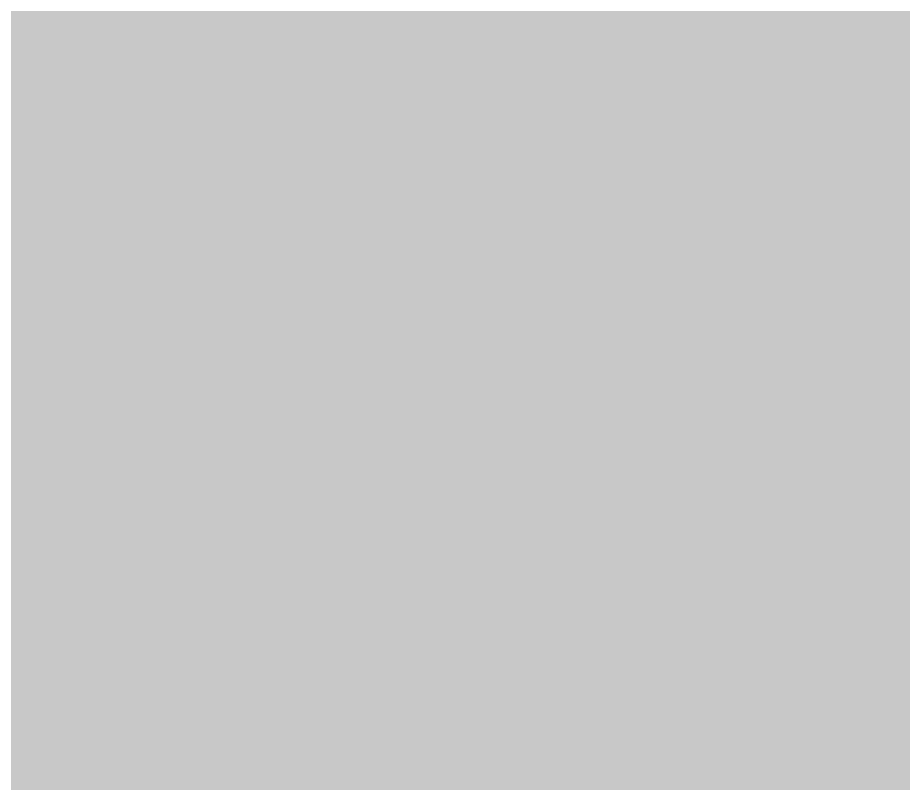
# Model space of a CAD drawing. Header units: metres. Extents: x 320712 to 330859, y 7395954 to 7410037.
# Drawn here: x 324563.35 to 324570.4, y 7398334.71 to 7398340.81 of the extents above; entities that cross this region are included whole.
import ezdxf

# ---------------------------------------------------------------- set-up
doc = ezdxf.new("R2010")
doc.units = ezdxf.units.M
for name, color, linetype, lineweight in [('_AUX-PLATAFORMA EXISTENTE', 252, 'Continuous', 25), ('U-HZ-EIXO LINHA-TESTE', 130, 'TESTE_LINE', 30), ('U-HZ-EIXO PATIO', 200, 'PATIO_LINE', 30)]:
    doc.layers.add(name, color=color, linetype=linetype, lineweight=lineweight)
doc.layers.add('F-HATCH-MRS', color=91, linetype='Continuous')
doc.styles.get("Standard").update_dxf_attribs({"font": 'arial.ttf'})
doc.linetypes.add('ESTACIONAMENTO_LINE', pattern='A,3.5,-0.25,["ESTAC",Standard,S=0.175,R=0,X=-0.05,Y=-0.1],-0.9', length=4.65)
doc.linetypes.add('PATIO_LINE', pattern='A,3.5,-0.25,["PATIO",Standard,S=0.175,R=0,X=-0.05,Y=-0.1],-0.9', length=4.65)
doc.linetypes.add('TESTE_LINE', pattern='A,3.5,-0.25,["LINHA-TESTE",Standard,S=0.175,R=0,X=-0.05,Y=-0.1],-1.7', length=5.45)

# ---------------------------------------------------------------- blocks, each defined once
blk = doc.blocks.new('Pátio Lapa')
at = {"layer": 'U-HZ-EIXO LINHA-TESTE', "linetype": 'ByBlock', "flags": 128}
blk.add_lwpolyline([(323803.3877, 7397713.086), (323824.6451, 7397642.6143, 0.055038), (323846.1611, 7397592.137), (323865.5093, 7397557.7806, 0.011726), (323880.0923, 7397533.2496, 0.054886), (324086.1841, 7397272.8275, 0.057878), (324190.5779, 7397189.0888, 0.01782), (324289.1749, 7397132.0081, 0.000948), (324296.1633, 7397128.3052), (324345.1841, 7397102.7836, 0.010964), (324360.9254, 7397095.0448), (324832.1821, 7396876.0593)], format="xyb", dxfattribs=at)
at = {"layer": 'U-HZ-EIXO PATIO', "linetype": 'ESTACIONAMENTO_LINE', "lineweight": -3}
blk.add_arc((325165.7533, 7398338.9316), 1521.55, 209.7947399, 220.9201689, dxfattribs=at)
blk = doc.blocks.new('ACAD-Trecho Total_BASE ESTAÇÕES_2021.04.13')
at = {"layer": '_AUX-PLATAFORMA EXISTENTE'}
blk.add_blockref('Pátio Lapa', (673.8537, 925.5053), dxfattribs=at)

msp = doc.modelspace()

# ---------------------------------------------------------------- hatches: boundary and pattern name
at = {"layer": 'F-HATCH-MRS', "transparency": 33554559}
h = msp.add_hatch(color=256, dxfattribs=at)
h.dxf.hatch_style = 1
edge = h.paths.add_edge_path()
edge.add_arc((324780.7665, 7397976.0647), 12.5826, 155.9058, 222.57912)
edge.add_line((324771.5014, 7397967.5512), (324773.2751, 7397966.8375))
edge.add_line((324773.2751, 7397966.8375), (324799.9183, 7397955.7324))
edge.add_line((324799.9183, 7397955.7324), (324839.6196, 7397942.5513))
edge.add_line((324839.6196, 7397942.5513), (324865.3514, 7397942.2033))
edge.add_line((324865.3514, 7397942.2033), (324909.7639, 7397941.7808))
edge.add_line((324909.7639, 7397941.7808), (325010.7123, 7397941.7046))
edge.add_line((325010.7123, 7397941.7046), (325009.9108, 7397954.7651))
edge.add_arc((325083.0052, 7398280.7231), 334.053, 257.36079, 269.18505)
edge.add_line((325078.254, 7397946.7038), (325052.2172, 7397959.4905))
edge.add_line((325052.2172, 7397959.4905), (325020.9331, 7397974.8349))
edge.add_line((325020.9331, 7397974.8349), (324939.3765, 7398013.1888))
edge.add_line((324939.3765, 7398013.1888), (324873.4193, 7398043.5788))
edge.add_line((324873.4193, 7398043.5788), (324857.634, 7398032.6324))
edge.add_line((324857.634, 7398032.6324), (324781.9604, 7398105.2359))
edge.add_line((324781.9604, 7398105.2359), (324769.8005, 7398092.9625))
edge.add_line((324769.8005, 7398092.9625), (324758.3081, 7398081.022))
edge.add_line((324758.3081, 7398081.022), (324724.5407, 7398113.522))
edge.add_line((324724.5407, 7398113.522), (324704.6109, 7398132.5264))
edge.add_line((324704.6109, 7398132.5264), (324659.0186, 7398086.5078))
edge.add_line((324659.0186, 7398086.5078), (324769.2801, 7397981.2014))
edge = h.paths.add_edge_path()
edge.add_line((324453.8768, 7398725.2441), (324455.592, 7398717.5399))
edge.add_line((324455.592, 7398717.5399), (324464.423, 7398678.144))
edge.add_line((324464.423, 7398678.144), (324474.6009, 7398629.7086))
edge.add_line((324474.6009, 7398629.7086), (324484.4971, 7398582.5588))
edge.add_line((324484.4971, 7398582.5588), (324491.2675, 7398550.3019))
edge.add_line((324491.2675, 7398550.3019), (324500.9588, 7398473.7405))
edge.add_arc((324706.0061, 7398481.4725), 205.193, 182.15951, 219.010846)
edge.add_line((324546.5656, 7398352.3102), (324559.3745, 7398338.3105))
edge.add_line((324559.3745, 7398338.3105), (324648.6274, 7398250.5243))
edge.add_line((324648.6274, 7398250.5243), (324652.5439, 7398254.555))
edge.add_line((324652.5439, 7398254.555), (324626.2406, 7398280.1341))
edge.add_line((324626.2406, 7398280.1341), (324574.7611, 7398329.4829))
edge.add_line((324574.7611, 7398329.4829), (324591.5931, 7398347.3338))
edge.add_line((324591.5931, 7398347.3338), (324591.0132, 7398347.9126))
edge.add_line((324591.0132, 7398347.9126), (324587.3011, 7398343.9787))
edge.add_line((324587.3011, 7398343.9787), (324570.0238, 7398360.3757))
edge.add_line((324570.0238, 7398360.3757), (324571.1706, 7398361.5643))
edge.add_line((324571.1706, 7398361.5643), (324556.2641, 7398375.6169))
edge.add_line((324556.2641, 7398375.6169), (324558.3749, 7398377.8997))
edge.add_line((324558.3749, 7398377.8997), (324547.7758, 7398389.2908))
edge.add_line((324547.7758, 7398389.2908), (324554.5175, 7398395.8159))
edge.add_line((324554.5175, 7398395.8159), (324561.2685, 7398389.5139))
edge.add_line((324561.2685, 7398389.5139), (324557.3604, 7398385.3272))
edge.add_line((324557.3604, 7398385.3272), (324567.715, 7398375.4311))
edge.add_line((324567.715, 7398375.4311), (324570.0143, 7398377.7622))
edge.add_line((324570.0143, 7398377.7622), (324573.0259, 7398374.7916))
edge.add_line((324573.0259, 7398374.7916), (324570.7753, 7398372.5219))
edge.add_line((324570.7753, 7398372.5219), (324594.2486, 7398350.1501))
edge.add_line((324594.2486, 7398350.1501), (324596.9768, 7398353.0434))
edge.add_line((324596.9768, 7398353.0434), (324648.8722, 7398303.3147))
edge.add_line((324648.8722, 7398303.3147), (324667.1711, 7398319.5658))
edge.add_line((324667.1711, 7398319.5658), (324642.2542, 7398349.9413))
edge.add_line((324642.2542, 7398349.9413), (324629.6178, 7398366.1673))
edge.add_line((324629.6178, 7398366.1673), (324615.2069, 7398386.0884))
edge.add_line((324615.2069, 7398386.0884), (324604.5084, 7398401.0937))
edge.add_line((324604.5084, 7398401.0937), (324595.9625, 7398414.1972))
edge.add_line((324595.9625, 7398414.1972), (324585.1934, 7398431.2094))
edge.add_line((324585.1934, 7398431.2094), (324571.402, 7398454.1369))
edge.add_line((324571.402, 7398454.1369), (324554.9596, 7398483.1818))
edge.add_line((324554.9596, 7398483.1818), (324544.2184, 7398504.4148))
edge.add_line((324544.2184, 7398504.4148), (324530.9875, 7398531.6029))
edge.add_line((324530.9875, 7398531.6029), (324517.8672, 7398560.6162))
edge.add_line((324517.8672, 7398560.6162), (324508.7911, 7398583.1532))
edge.add_line((324508.7911, 7398583.1532), (324499.9683, 7398604.8164))
edge.add_line((324499.9683, 7398604.8164), (324493.1414, 7398623.5403))
edge.add_line((324493.1414, 7398623.5403), (324484.6151, 7398648.5971))
edge.add_line((324484.6151, 7398648.5971), (324477.992, 7398671.3643))
edge.add_line((324477.992, 7398671.3643), (324470.6384, 7398692.0607))
edge.add_line((324470.6384, 7398692.0607), (324463.4775, 7398712.2148))
edge.add_line((324463.4775, 7398712.2148), (324453.4598, 7398740.4095))
edge.add_line((324453.4598, 7398740.4095), (324451.9313, 7398744.7114))
edge.add_line((324451.9313, 7398744.7114), (324448.6259, 7398754.0143))
edge.add_line((324448.6259, 7398754.0143), (324447.4443, 7398757.34))
edge.add_line((324447.4443, 7398757.34), (324446.5475, 7398759.864))
edge.add_line((324446.5475, 7398759.864), (324445.534, 7398762.7164))
edge.add_line((324445.534, 7398762.7164), (324446.3598, 7398759.0073))
edge.add_line((324446.3598, 7398759.0073), (324447.055, 7398755.8845))
edge.add_line((324447.055, 7398755.8845), (324448.4193, 7398749.7568))
edge.add_line((324448.4193, 7398749.7568), (324449.285, 7398745.8686))
edge.add_line((324449.285, 7398745.8686), (324451.5569, 7398735.664))
edge.add_line((324451.5569, 7398735.664), (324456.7516, 7398717.7252))
edge.add_line((324456.7516, 7398717.7252), (324452.9752, 7398729.2936))
edge.add_line((324452.9752, 7398729.2936), (324453.8768, 7398725.2441))

# ---------------------------------------------------------------- block references
at = {"color": 7, "true_color": 0xffffff}
msp.add_blockref('ACAD-Trecho Total_BASE ESTAÇÕES_2021.04.13', (0, 0), dxfattribs=at)

doc.saveas('drawing.dxf')
